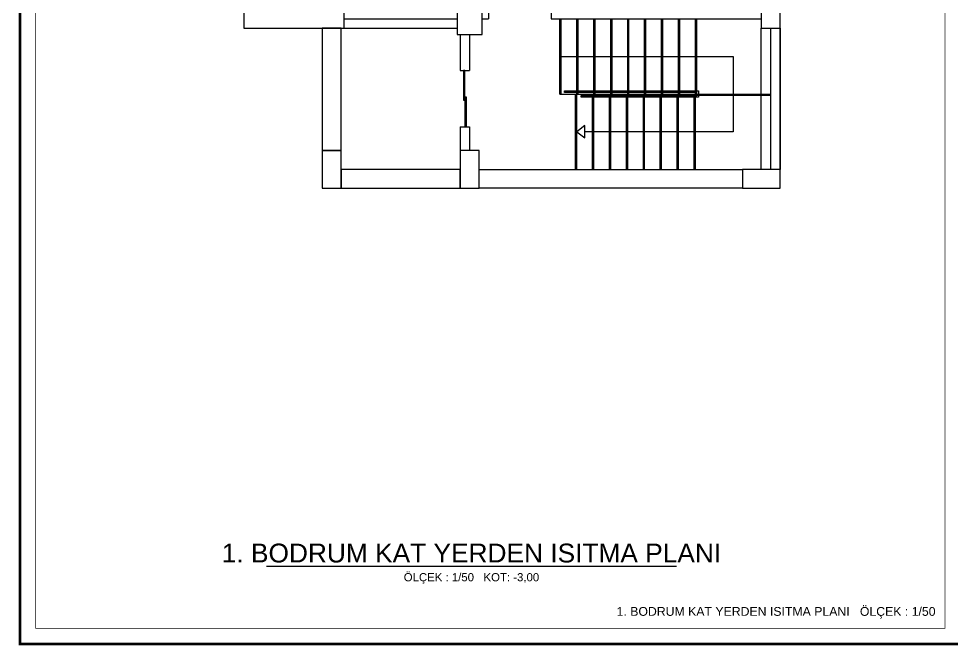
# Model space of a CAD drawing. Header units: centimetres. Extents: x -3952 to 14132, y 6348 to 11752.
# Drawn here: x 2998 to 4487, y 6348 to 7346 of the extents above; entities that cross this region are included whole.
import ezdxf
from ezdxf.enums import TextEntityAlignment as Align

# ---------------------------------------------------------------- set-up
doc = ezdxf.new("R2010")
doc.units = ezdxf.units.CM
for name, color, linetype in [('MIMARI', 8, 'Continuous'), ('MIMARI-KOLON', 8, 'Continuous'), ('MTY-KAT-ADI', 1, 'Continuous'), ('MTY-PAFTA', 7, 'Continuous')]:
    doc.layers.add(name, color=color, linetype=linetype)
doc.layers.add('ROTAS-PAFTA-SINIRI', color=8, linetype='Continuous', plot=False)
doc.styles.add('ROTAS', font='arial.ttf')

# ---------------------------------------------------------------- blocks, each defined once
blk = doc.blocks.new('ROTAS_PAFTA')
blk.add_lwpolyline([(0, 0), (1, 0), (1, 1), (0, 1)], close=True)

msp = doc.modelspace()

# ---------------------------------------------------------------- linework, layer by layer
at = {"layer": 'MIMARI'}
for p, q in [((3747.1, 7361.3), (3747.1, 7346.3)), ((3847.1, 7361.3), (3847.1, 7346.3)), ((3517.1, 7346.3), (3697.1, 7346.3)), ((3737.1, 7346.3), (3747.1, 7346.3)), ((3847.1, 7346.3), (4182.1, 7346.3)), ((3861.1, 7226.3), (3861.1, 7346.3)), ((3863.1, 7226.3), (3863.1, 7346.3)), ((3888.1, 7226.3), (3888.1, 7346.3)), ((3890.1, 7226.3), (3890.1, 7346.3)), ((3915.1, 7226.3), (3915.1, 7346.3)), ((3917.1, 7226.3), (3917.1, 7346.3)), ((3942.1, 7226.3), (3942.1, 7346.3)), ((3944.1, 7226.3), (3944.1, 7346.3)), ((3969.1, 7226.3), (3969.1, 7346.3)), ((3971.1, 7226.3), (3971.1, 7346.3)), ((3996.1, 7226.3), (3996.1, 7346.3)), ((3998.1, 7226.3), (3998.1, 7346.3)), ((4023.1, 7226.3), (4023.1, 7346.3)), ((4025.1, 7226.3), (4025.1, 7346.3)), ((4050.1, 7226.3), (4050.1, 7346.3)), ((4052.1, 7226.3), (4052.1, 7346.3)), ((4077.1, 7226.3), (4077.1, 7346.3)), ((4079.1, 7226.3), (4079.1, 7346.3)), ((3517.1, 7331.3), (3697.1, 7331.3)), ((4197.1, 7106.3), (4197.1, 7331.3)), ((4212.1, 7106.3), (4212.1, 7331.3)), ((3702.1, 7321.3), (3702.1, 7263.8)), ((3717.1, 7321.3), (3717.1, 7263.8)), ((3702.1, 7263.8), (3717.1, 7263.8)), ((3861.1, 7226.3), (4077.1, 7226.3)), ((3886.1, 7106.3), (3886.1, 7226.3)), ((3888.1, 7106.3), (3888.1, 7226.3)), ((3913.1, 7106.3), (3913.1, 7226.3)), ((3915.1, 7106.3), (3915.1, 7226.3)), ((3940.1, 7106.3), (3940.1, 7226.3)), ((3942.1, 7106.3), (3942.1, 7226.3)), ((3967.1, 7106.3), (3967.1, 7226.3)), ((3969.1, 7106.3), (3969.1, 7226.3)), ((3994.1, 7106.3), (3994.1, 7226.3)), ((3996.1, 7106.3), (3996.1, 7226.3)), ((4021.1, 7106.3), (4021.1, 7226.3)), ((4023.1, 7106.3), (4023.1, 7226.3)), ((4048.1, 7106.3), (4048.1, 7226.3)), ((4050.1, 7106.3), (4050.1, 7226.3)), ((4075.1, 7106.3), (4075.1, 7226.3)), ((4077.1, 7106.3), (4077.1, 7226.3)), ((4077.1, 7226.3), (4197.1, 7226.3)), ((4077.1, 7224.3), (4197.1, 7224.3)), ((3702.1, 7173.8), (3702.1, 7136.3)), ((3702.1, 7173.8), (3717.1, 7173.8)), ((3717.1, 7173.8), (3717.1, 7136.3))]:
    msp.add_line(p, q, dxfattribs=at)
for points in [[(3482.1, 7136.3), (3512.1, 7136.3), (3512.1, 7331.3), (3482.1, 7331.3), (3482.1, 7136.3)], [(4182.1, 7331.3), (4212.1, 7331.3), (4212.1, 7106.3), (4182.1, 7106.3), (4182.1, 7331.3)], [(3861.1, 7286.3), (4137.1, 7286.3), (4137.1, 7166.3), (3900.6, 7166.3)], [(3707.1, 7263.8), (3707.1, 7216.3), (3709.6, 7216.3), (3709.6, 7263.8), (3707.1, 7263.8)], [(3709.6, 7221.3), (3709.6, 7173.8), (3712.1, 7173.8), (3712.1, 7221.3), (3709.6, 7221.3)], [(3895.1, 7223.8), (4079.6, 7223.8), (4079.6, 7228.8), (3868.1, 7228.8), (3868.1, 7231.3), (4082.1, 7231.3), (4082.1, 7221.3), (3895.1, 7221.3), (3895.1, 7223.8)], [(3900.6, 7176.3), (3888.1, 7166.3), (3900.6, 7156.3), (3900.6, 7176.3)], [(3702.1, 7106.3), (3512.1, 7106.3), (3512.1, 7076.3), (3702.1, 7076.3), (3702.1, 7106.3)], [(3732.1, 7106.3), (4152.1, 7106.3), (4152.1, 7076.3), (3732.1, 7076.3), (3732.1, 7106.3)]]:
    msp.add_lwpolyline(points, dxfattribs=at)
at = {"layer": 'MIMARI-KOLON'}
for points in [[(4182.1, 7391.3), (4182.1, 7331.3), (4212.1, 7331.3), (4212.1, 7391.3), (4182.1, 7391.3)], [(3737.1, 7371.3), (3697.1, 7371.3), (3697.1, 7321.3), (3737.1, 7321.3), (3737.1, 7371.3)], [(3517.1, 7361.3), (3357.1, 7361.3), (3357.1, 7331.3), (3517.1, 7331.3), (3517.1, 7361.3)], [(3482.1, 7136.3), (3482.1, 7076.3), (3512.1, 7076.3), (3512.1, 7136.3), (3482.1, 7136.3)], [(3702.1, 7136.3), (3702.1, 7076.3), (3732.1, 7076.3), (3732.1, 7136.3), (3702.1, 7136.3)], [(4212.1, 7106.3), (4152.1, 7106.3), (4152.1, 7076.3), (4212.1, 7076.3), (4212.1, 7106.3)]]:
    msp.add_lwpolyline(points, dxfattribs=at)
at = {"layer": 'MTY-KAT-ADI'}
msp.add_line((3393.3, 6474), (4046.7, 6474), dxfattribs=at)
at = {"layer": 'MTY-PAFTA'}
for points, const_width in [([(3000, 6350), (4500, 6350), (4500, 9000), (3000, 9000)], 4), ([(3025, 6375), (4475, 6375), (4475, 8975), (3025, 8975)], 1)]:
    msp.add_lwpolyline(points, close=True, dxfattribs=dict(at, const_width=const_width))

# ---------------------------------------------------------------- block references
at = {"layer": 'ROTAS-PAFTA-SINIRI', "xscale": 1500, "yscale": 2650}
msp.add_blockref('ROTAS_PAFTA', (3000, 6350), dxfattribs=at)

# ---------------------------------------------------------------- texts
at = {"layer": 'MTY-KAT-ADI', "style": 'ROTAS'}
for s, height, p in [('1. BODRUM KAT YERDEN ISITMA PLANI', 30, (3720, 6480)), ('ÖLÇEK : 1/50   KOT: -3,00', 13, (3720, 6450))]:
    msp.add_text(s, height=height, dxfattribs=at).set_placement(p, align=Align.CENTER)
at = {"layer": 'MTY-PAFTA', "style": 'ROTAS'}
msp.add_text('1. BODRUM KAT YERDEN ISITMA PLANI   ÖLÇEK : 1/50', height=14, dxfattribs=at).set_placement((4460, 6395), align=Align.RIGHT)

doc.saveas('drawing.dxf')
